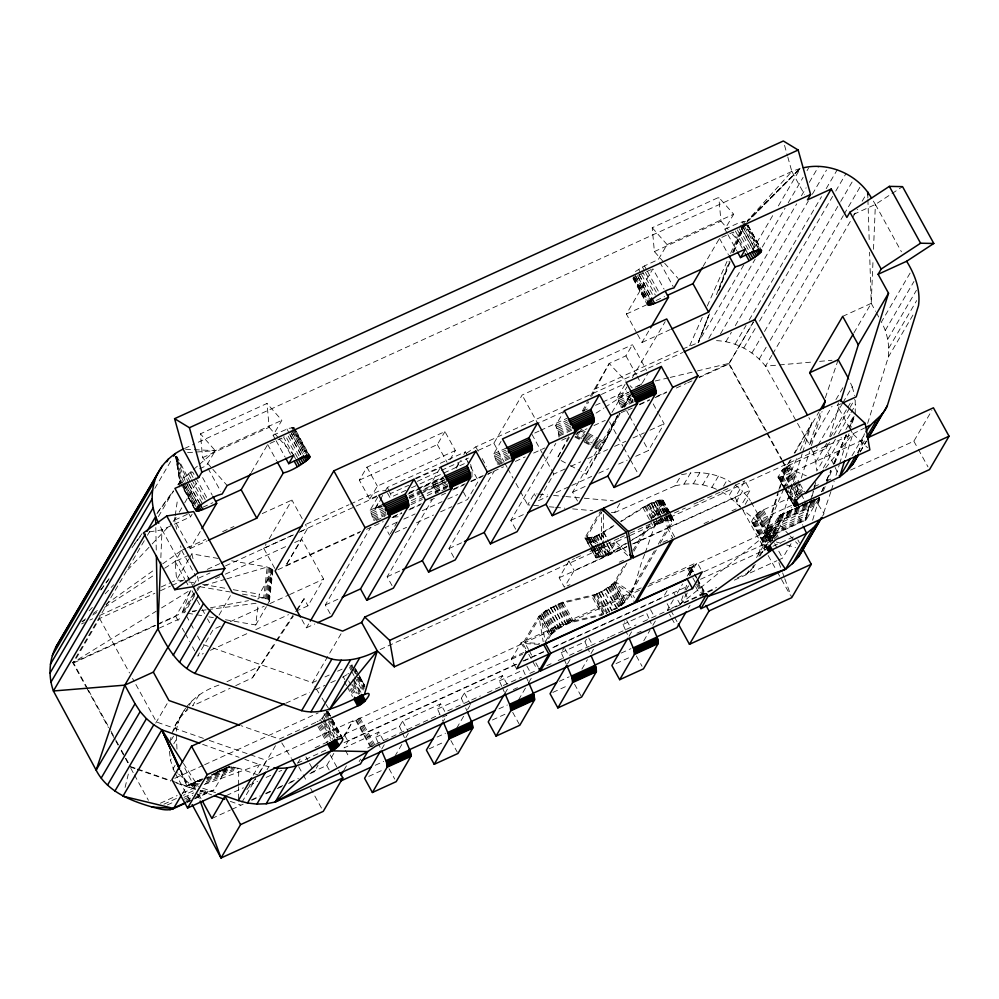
<?xml version="1.0" encoding="UTF-8"?>
<svg xmlns="http://www.w3.org/2000/svg" width="999" height="999" viewBox="0 0 999 999"><rect width="100%" height="100%" fill="white"/><g stroke="black" fill="none" stroke-linecap="round" stroke-linejoin="round"><path stroke-width="0.75" stroke-dasharray="5 3.75" d="M439.922 468.381L431.955 481.98L434.59 488.249L435.402 493.543L448.064 487.774M559.053 437.15L558.241 431.843L555.594 425.574L564.298 410.739M601.336 540.109L601.585 512.15M603.458 514.385L603.184 545.454L597.327 555.694L597.827 556.655C608.803 556.431 617.732 547.477 626.96 542.782M238.386 799.025L238.524 786.725M238.549 785.177L238.749 768.256L228.659 766.907L214.298 773.351M160.851 557.654L162.025 529.845L159.453 524.562M853.908 332.879L871.215 303.359L873.039 260.077M873.501 249.25L875.399 204.433L872.302 199.4M176.973 749.088L176.274 734.153M855.206 400.099L855.256 413.524L849.162 427.734L854.033 416.371M867.631 423.426L888.298 357.142C889.772 345.03 887.187 332.692 881.443 321.965L910.114 273.052M812.624 520.242L819.492 497.29L806.056 519.93L765.246 538.661L767.307 528.933L778.171 493.843M772.339 539.323L779.083 515.684L798.588 506.805L778.995 515.746L765.359 538.686L765.259 537.275L805.619 518.868L810.164 501.748M810.626 502.147L805.606 520.254L805.619 518.868M225.487 619.742L255.732 624.974L258.054 604.994M258.766 598.838L259.303 594.23L272.952 570.754L272.627 569.73L267.22 567.032L231.044 560.714M267.108 605.406L269.33 600.986L264.91 598.114L268.481 567.37M266.059 598.513L269.618 567.769M267.07 598.963L270.629 568.219M267.919 599.437L271.491 568.693M268.594 599.949L272.153 569.205M269.068 600.474L272.627 569.73M272.902 570.242L269.38 601.498L266.296 601.91M175.012 517.132L174.575 520.142L176.686 529.208M175.225 515.634L177.585 499.075M179.308 487.025L179.945 482.505L175.737 456.518L180.307 480.706L181.793 483.404M471.965 476.835L471.978 470.242M177.897 484.59L182.13 478.783L192.645 472.003L206.781 497.714M806.056 519.93L808.528 507.567L804.832 500.899M169.905 742.307L171.503 735.089M176.423 731.181C179.058 707.317 199.538 690.784 221.391 684.303M125.087 787.424L128.983 771.328M658.478 514.822L663.024 500.237C655.844 499.15 649.038 504.383 642.819 507.43L620.479 521.378M660.177 543.331L673.488 520.604L671.216 515.122M812.15 496.216L814.06 488.811M814.435 487.325L815.958 481.393M810.576 500.299L813.049 491.558M813.461 490.109L815.109 484.278M845.554 457.642L852.846 433.916L850.611 429.857M778.471 490.996L757.629 557.005M778.933 489.535L785.776 467.582L790.371 459.727M779.994 488.012L786.35 467.557L791.021 459.59M793.905 501.798L799.437 484.04M801.285 478.121L809.59 451.486M811.425 445.566L822.04 411.526M827.409 443.931L826.023 448.376L834.452 466.034M829.719 436.538L839.859 403.983M830.918 491.595L822.477 516.358M831.38 490.122L834.14 481.281M835.976 475.387L839.185 465.072M839.647 463.611L849.287 432.667M849.737 431.193L854.332 416.471M858.453 452.884L864.422 433.741M791.508 487.587L781.343 519.842L762.162 552.572M793.368 481.718L802.147 453.858M802.609 452.397L811.85 423.077L808.865 417.619M716.533 340.634C735.589 341.521 753.833 351.099 765.496 366.171L809.49 444.73L820.379 412.487M825.324 397.839L838.173 359.727M683.041 595.704L680.094 604.295L672.115 589.785M685.002 589.984L686.962 584.253M689.909 575.661L693.343 565.646L773.413 528.758L779.232 523.239L781.343 519.842L766.62 529.045L742.319 509.303M644.717 554.32C636.226 572.789 635.676 600.174 614.522 609.64L603.758 590.359L613.998 582.817L625.037 563.985M645.229 552.847L655.931 522.127M682.629 349.001L698.201 342.694L708.741 315.072M716.495 294.705L729.245 261.263M732.579 252.547L742.007 227.822M743.78 264.922L698.201 342.694L708.915 315.147M718.506 290.509L729.22 262.962M733.166 252.809L743.88 225.262M698.201 342.694L709.602 313.811M718.731 290.697L730.132 261.813M734.115 251.698L744.942 224.251L757.592 247.252M171.816 733.653L175.137 725.499L181.656 714.372M789.21 534.927L777.584 522.465L817.931 504.058L820.891 496.878M823.263 491.121L825.636 485.377M826.223 483.941L832.155 469.567M834.515 463.823L846.365 435.077M849.325 427.897L854.07 416.396M783.74 488.948L766.62 529.045L770.891 540.721M784.34 487.512L797.19 457.442M800.236 450.274L811.85 423.077L794.205 453.184M821.79 491.658L823.613 487.4M826.648 480.294L830.918 470.342M833.953 463.249L846.128 434.827M821.69 491.783L823.526 487.512M826.573 480.394L830.843 470.442M833.89 463.324L846.103 434.865M689.672 345.791L702.26 317.357M707.292 305.981L728.071 259.066M730.594 253.384L742.557 226.361M586.276 474.2L618.056 414.972L604.72 442.207L586.276 474.2L580.968 471.328M618.056 414.972L600.074 450.649L594.767 447.777M568.681 436.75L557.117 458.391L570.142 436.138M582.405 411.076L587.462 401.61M590.359 396.203L609.19 363.474L625.936 355.831L632.454 344.705L646.59 370.417M583.591 411.351L588.711 401.773M591.633 396.303L609.19 363.474L625.936 381.243M620.092 413.561L604.72 442.207L599.412 439.335M630.344 394.468L623.751 406.743L630.531 395.104M658.279 544.205L671.715 521.041L669.43 516.396M255.732 624.974L266.346 606.718M601.61 509.04L584.964 537.724L589.497 546.515M601.248 512.075L586.913 536.738L592.919 548.164M330.194 613.798L325.337 604.957L370.329 527.971M392.02 585.601L387.162 576.76L432.155 499.775M453.846 557.392L448.988 548.551L493.981 471.565M515.671 529.195L510.814 520.354L555.806 443.369M577.497 500.998L572.639 492.157L617.632 415.159M154.82 488.374L172.115 458.878M144.281 540.709L72.765 662.737L86.164 687.087M147.427 535.339L149.788 531.318M158.429 516.57L173.364 491.083M87.737 688.873L73.501 662.986L99.588 618.481L154.857 593.269M176.136 517.482L172.44 522.415M179.258 512.162L183.941 504.17M184.715 502.847L197.977 480.219M174.251 524.263L190.559 516.82L192.095 514.21M164.623 568.294L175.087 561.488L181.606 550.362L185.851 548.426M187.325 514.335L174.575 520.142L190.197 548.563L201.124 529.932M188.799 559.04L176.623 579.82L172.427 581.768M189.56 557.742L191.833 553.846L220.479 558.866M251.298 472.477L267.682 444.518L281.568 438.149L290.497 454.383M275.349 439.31L273.114 435.252L281.868 420.317L267.008 403.459L200.424 433.828L202.585 457.667L211.838 468.169M193.606 584.964L197.228 578.783L209.965 572.976M157.293 624.775L175.749 616.346L191.408 589.647L196.503 598.925M193.469 593.518L182.055 612.999L72.765 662.737L156.256 611.188M161.551 607.916L190.709 589.909L182.055 612.999L183.329 612.737L196.266 590.671M197.028 589.373L198.551 586.775M194.53 595.804L184.64 612.674L183.329 612.737M197.577 590.609L199.862 586.713L225.312 579.283M155.732 723.114L167.407 703.196M219.043 615.084L231.443 593.93M274.725 568.331L263.686 548.251L266.034 544.243M269.181 538.873L291.945 500.037L302.36 518.981M175.137 725.499L185.589 708.141M173.264 731.181L178.334 722.527M179.795 718.031L185.652 711.438L188.549 706.493M189.273 705.257L192.183 700.311M171.353 739.834L173.526 736.126M199.113 694.767L192.595 705.893L230.182 688.236M173.789 743.805L175.974 740.097M174.388 771.777L170.454 760.214L171.903 757.741M295.604 611.438L307.954 605.806L323.614 579.095L301.735 539.31L285.826 565.546L307.567 528.459L305.332 524.4M175.087 765.334L172.914 769.043L177.51 773.101M376.848 495.879L369.755 499.113L359.34 480.157L366.945 467.182L444.942 431.605L455.357 450.549L447.752 463.536M235.752 685.626L252.46 677.784L275.162 642.257M297.527 609.827L304.058 598.701L307.954 605.806M369.755 499.113L377.36 486.126L455.357 450.549M386.251 514.86L373.576 520.641L370.13 510.177L378.821 495.342M382.317 505.819L374.962 508.578L379.608 500.649M380.382 499.325L382.704 495.367M385.801 490.084L387.35 487.437L465.347 451.86L466.92 454.92M375.224 509.053L381.431 498.451M301.91 619.705L306.381 627.822L309.503 622.489M359.34 480.157L437.337 444.58L444.942 431.605M390.322 533.778L397.302 521.853M253.197 775.249L259.453 764.585L272.615 767.507M241.92 802.259L255.732 778.696M258.791 773.463L266.471 760.364L352.822 720.978L344.83 735.539L341.995 736.837M259.84 772.364L275.449 745.704M341.071 633.753L312.4 682.667L315.622 687.811M267.045 769.717L268.606 767.045M456.056 467.719L459.927 461.113M463.798 454.508L465.347 451.86M456.318 468.181L460.976 460.227M321.428 718.968L326.573 711.862M297.952 762.761L300.125 759.053M478.334 450.337L493.868 443.256L522.127 395.042L632.454 344.705M509.902 458.466L497.227 464.235L493.781 453.771L501.023 441.408M457.617 504.058L467.544 499.525L478.409 480.981L469.655 465.059M309.902 773.763L314.161 771.815L317.994 765.271M311.076 772.627L326.748 765.484L334.415 752.397M343.619 736.688L352.822 720.978M516.795 664.21L347.952 741.221L344.043 747.901L378.758 732.067L383.616 740.908M344.106 769.817L346.428 765.858M378.184 742.844L375.711 737.262L378.758 732.067M636.8 333.004L626.385 314.061L652.896 268.806L664.06 289.098M663.636 262.075L654.382 251.586L652.222 227.735L718.805 197.365L733.666 214.223L667.082 244.593L658.341 259.528L644.455 265.909L635.264 271.591M384.253 744.705L381.268 749.824L378.796 744.243M538.561 505.806L527.709 504.832L534.24 493.706L537.187 493.968M375.711 737.262L399.488 726.41L402.535 721.216L440.584 703.858L444.742 711.438M565.109 468.943L553.796 474.1L538.136 500.811L547.752 496.428M394.867 756.33L401.91 744.317M405.794 737.699L408.791 732.592M637.537 334.353L642.007 342.47L650.586 327.834M633.553 402.06L620.879 407.829L617.419 397.365L626.123 382.53M440.01 714.635L437.537 709.053L440.584 703.858M611.95 412.462L626.823 387.088M632.292 377.734L665.159 321.653M703.096 266.383L719.48 238.436L733.366 232.055L742.294 248.289M727.147 233.217L724.912 229.158L733.666 214.223M622.614 407.192L630.219 394.205M622.702 407.567L630.307 394.58M642.282 383.017L648.076 373.127M631.293 402.684L632.866 400.012M437.537 709.053L461.313 698.214L464.36 693.019L502.41 675.661L507.267 684.502M456.693 728.121L463.736 716.108M467.619 709.49L469.867 705.656M515.809 667.494L511.338 659.365L521.116 642.682L629.557 593.219L654.395 550.824M627.709 555.581L614.098 542.819L606.493 555.794L574.15 570.554L564.373 587.237L559.165 577.772L568.943 561.076L574.575 558.516M501.835 686.438L499.363 680.856L502.41 675.661M752.434 250.162L773.651 213.961M778.371 205.919L800.374 168.369L791.832 171.453L195.866 443.319M708.803 338.286L755.169 259.166M762.249 247.09L785.039 208.204M788.186 202.847L803.109 177.36M807.042 170.654L808.616 167.969M504.92 693.418L507.904 688.311M635.701 456.306L648.476 450.474L664.123 423.776L659.028 414.485M611.351 512.387L614.447 512.662L620.966 501.535M720.466 333.928L796.702 203.846M801.41 195.804L806.131 187.762M809.277 182.392L818.705 166.309M725.886 341.708L731.393 332.33M735.314 325.624L808.403 200.911M812.337 194.206L826.485 170.067M518.518 699.924L526.348 686.575M528.696 682.567L531.693 677.459M618.781 538.349L603.184 545.454L608.391 554.932L616.008 541.945L628.771 536.126M735.052 344.168L746.053 325.399M749.188 320.042L821.503 196.666M826.21 188.624L837.212 169.842M753.433 321.79L729.07 363.361L699.288 376.973M699.025 377.659L728.858 364.048L753.408 322.153M563.661 658.241L561.188 652.647L564.235 647.464M743.793 347.964L756.368 326.498M759.515 321.141L832.604 196.428M835.751 191.059L845.966 173.626M632.916 550.524L647.115 526.311M651.048 519.58L661.301 502.097L660.801 501.123L655.656 501.798L647.077 505.544L621.003 521.628M567.494 663.935L570.479 658.828M626.823 563.324L615.796 582.08L606.618 589.21L591.795 596.253L559.827 603.771L550.973 607.979L543.156 613.224L540.746 615.521L524.737 642.607L528.446 649.375M633.915 551.248L649.675 524.438M653.621 517.744L663.074 501.648L673.488 520.604M751.922 352.972L761.35 336.875M764.497 331.518L839.934 202.785M840.721 201.436L854.083 178.646M614.447 512.662L675.024 485.826L680.819 475.936M561.188 652.647L584.964 641.808L586.488 639.21M675.024 485.826L684.053 484.09L690.584 472.964C704.432 471.678 718.805 474.65 730.619 482.117M759.215 359.091L767.07 345.679M770.217 340.322L843.306 215.609M844.093 214.261L860.589 186.101M581.918 669.055L587.387 659.702M593.518 649.263L590.521 654.37L588.049 648.788M684.053 484.09L693.356 483.766L699.887 472.639M656.306 549.962L631.455 592.345L634.427 597.764M771.79 355.444L765.496 366.171L777.871 365.072M772.577 354.096L851.947 218.656M852.734 217.32L857.454 209.266M862.162 201.224L865.309 195.866M693.356 483.766L702.709 484.84L709.228 473.713M625.486 630.032L623.014 624.45L624.537 621.853M702.709 484.84L711.875 487.312L718.393 476.173M631.555 631.905L628.571 637.012L626.098 631.43M723.513 486.151L727.135 479.97M667.045 590.771L663.423 596.952L551.298 648.101M643.743 640.846L649.999 630.169M655.344 621.053L652.347 626.161L649.874 620.579M740.521 507.28L728.746 496.103L734.54 486.213M673.401 599.687L667.257 610.152L678.821 604.882M677.235 593.131L682.604 583.978M687.2 576.123L693.343 565.646L688.348 575.087M689.56 575.249L697.09 562.412L701.548 570.529M674.7 536.913L669.492 527.435L735.127 497.502L744.904 480.806L750.112 490.284L741.083 505.694M736.038 502.222L742.557 491.096L735.264 484.977M686.126 589.909L688.473 585.901L550.849 648.676M680.356 604.77L687.262 592.994M745.217 504.358L748.838 498.176L742.557 491.096M688.486 607.904L690.034 605.257M791.583 505.394L756.618 521.316C744.592 526.748 758.778 510.139 763.323 509.89L804.12 491.271M783.266 486.65L778.059 477.172L782.392 469.78L789.622 465.01L826.023 448.376L829.894 441.758M794.917 452.959L819.043 411.788M809.49 444.73L832.067 406.231M835.951 399.588L842.956 387.637M849.862 428.496L837.224 405.494L838.785 402.822M835.476 439.123L816.795 470.991L815.783 462L813.336 453.184L817.219 446.541M818.006 445.217L842.132 404.046M842.906 402.722L852.247 386.788L848.401 378.346M885.289 330.407L913.948 281.493M737.524 577.797L747.327 573.264L750.399 568.031M756.53 557.554L773.413 528.758L680.094 604.295L716.508 587.487M747.327 573.264L750.474 570.741L753.546 565.509M758.915 556.343L776.56 526.236M750.474 570.741L755.444 563.823M760.052 555.968L779.232 523.239M815.783 462L826.685 443.406M830.569 436.775L846.915 408.891M847.689 407.555L850.811 402.247M887.736 339.235L916.408 290.322M773.463 538.061L791.42 507.417M833.778 435.152L849.275 408.716M850.049 407.392L854.694 399.463M838.586 433.803L850.261 413.886M851.036 412.562L855.706 404.595M888.748 348.214L916.645 300.624M823.338 467.969L841.245 437.425M845.916 429.458L853.695 416.183M888.298 357.142L913.86 313.524M778.346 560.077L782.604 558.129L791.046 543.731M852.022 455.756L865.196 433.291M857.404 452.859L865.159 439.635M860.176 451.548L866.37 440.984M860.176 452.023L866.37 441.446M850.549 470.079L913.86 441.183L931.867 410.477M182.205 793.855L187.163 785.714L202.023 778.945M200.387 790.546L209.315 791.383L213.948 790.022L227.273 767.507M359.153 761.588L360.614 759.115M551.161 634.465L545.579 643.756L540.746 615.521L551.161 634.465L559.19 628.221L570.242 622.714L602.21 615.197L591.795 596.253M545.804 641.083C550.886 630.207 562.837 625.187 573.351 621.028L605.319 613.498L594.904 594.555L562.937 602.085L545.741 610.639L538.948 616.246L522.827 643.481L353.084 721.453M624.412 601.76L629.557 593.219L613.998 582.817L624.412 601.76L616.383 608.004L607.417 612.662L597.002 593.718L594.904 594.555M753.146 567.744L755.256 564.36M822.489 516.171L824.038 513.686L817.931 504.058M276.024 640.971L293.044 615.297M296.453 610.164L304.058 598.701M252.46 677.784L276.273 641.882M277.123 640.596L293.281 616.233M108.941 578.833L99.75 591.408L109.016 578.983M134.69 543.656L142.045 533.603M157.667 512.237L173.302 490.871M132.043 547.664L142.183 533.878M156.918 513.836L173.501 491.283M178.109 485.014L179.945 482.505L182.48 482.667M624.4 407.23L630.719 398.763M246.89 789.622L255.432 778.671M825.649 467.919L852.846 433.916L864.61 427.984M787.786 156.955L791.832 171.453L747.314 220.829L800.374 168.369L749.3 219.867M89.111 610.839L92.32 607.442M105.145 593.831L113.686 584.765M127.572 570.029L151.074 545.092M152.148 543.956L171.378 523.551M746.802 222.253L800.374 168.369L747.252 221.503M190.484 482.117L186.763 475.349L192.47 470.417M193.606 469.43L198.177 465.484M199.313 464.498L215.285 450.686L281.868 420.317M185.652 711.438L187.962 709.59M347.727 674.075L348.589 673.401M367.719 748.001L439.323 714.697M618.893 414.061L619.88 413.274M81.93 621.54L85.714 618.831M93.282 613.423L98.327 609.827M105.894 604.42L155.107 569.28M162.675 563.873L181.606 550.362L180.557 545.829M466.421 453.321L475.774 446.878L682.667 352.51M487.762 474.537L490.097 472.939M346.74 674.787L342.07 677.534L343.556 680.244M319.355 720.391L320.442 719.667L330.856 738.611M853.658 214.348L875.399 204.433L902.547 186.638M82.243 621.89L84.865 620.192M92.707 615.084L96.628 612.537M104.47 607.429L155.469 574.25M596.066 413.099L603.771 408.116M605.044 407.292L628.134 392.332M586.975 537.337L587.412 537.712C597.34 537.624 605.619 529.895 613.91 525.474M632.217 539.497C645.516 533.728 657.929 519.08 673.438 519.18M585.027 538.399L585.526 538.836C596.303 538.798 605.406 530.619 614.385 525.749M590.234 547.864L595.941 557.779C607.779 557.617 617.532 548.214 627.447 543.056M628.771 542.232L657.492 524.5L667.807 520.254L671.653 520.454M316.983 721.778L318.194 721.091M597.002 593.718L603.758 590.359M409.003 497.165L421.491 491.221M422.877 490.559L445.079 479.982M637.687 386.089L641.558 384.253L637.1 376.136M226.96 681.693L258.991 666.658M180.707 770.129L187.849 785.414L202.01 779.307M211.825 774.737L228.659 766.907M81.481 623.95L84.278 622.652M89.885 620.054L92.682 618.756M99.675 615.509L154.233 590.197M161.226 586.95L171.029 582.417M196.528 786.151L189.385 785.189L201.736 779.482M216.82 772.527L226.423 768.094M199.588 468.806L206.531 465.621L215.285 450.686L200.424 433.828M184.515 448.489L194.443 443.956M202.585 457.667L269.168 427.297L267.008 403.459M654.382 251.586L720.966 221.204L718.805 197.365M202.909 507.217L212.824 502.697M626.385 314.061L646.216 305.007M656.131 300.487L664.635 296.603M149.213 531.93L162.025 529.845L172.889 524.875M187.263 547.789L205.657 539.398M222.627 531.655L233.941 526.485M262.238 513.586L291.945 500.037M190.197 548.563L207.205 540.809M642.007 342.47L670.341 329.545M182.742 580.881L176.623 579.82L175.087 561.488L189.048 555.119M593.968 389.435L681.218 349.638M160.527 590.684L170.442 586.163M171.865 585.514L188.861 577.759M207.293 569.355L220.042 563.536M306.481 524.1L349.001 504.707M350.412 504.07L378.758 491.133L386.089 490.509M415.134 478.409L439.985 467.207M263.686 548.251L293.344 534.727M300.399 531.505L376.66 496.728M416.196 478.683L440.197 467.732M225.524 565.884L293.419 534.902M299.076 532.33L307.567 528.459M563.211 411.838L537.749 423.451L522.127 395.042M601.398 394.418L624.038 384.091M405.794 490.384L391.608 496.853L390.359 493.656L408.791 485.252M417.307 481.368L439.997 471.016M441.408 470.367L468.356 458.079M411.463 487.787L418.556 484.552M419.967 483.916L468.181 461.913M215.447 578.671L219.693 576.735M225.349 574.163L287.587 545.766M294.668 542.544L301.735 539.31M534.752 433.029L538.998 431.093M540.409 430.444L567.282 418.181M582.842 411.089L589.922 407.854M595.579 405.282L601.236 402.697M602.647 402.048L626.698 391.084M635.177 387.212L642.257 383.991M370.13 510.177L382.792 504.395M409.665 492.232L416.758 488.998M418.169 488.349L443.693 476.71M493.781 453.771L506.443 447.989M555.594 425.574L566.858 420.429M617.419 397.365L628.683 392.232M374.962 508.578L382.055 505.344M409.003 493.056L443.032 477.534M407.842 494.18L443.294 478.009M370.916 511.7L382.167 506.568M432.742 483.504L443.993 478.371M494.567 455.307L505.819 450.162M556.393 427.097L567.644 421.965M618.219 398.901L629.47 393.756M409.041 495.891L444.493 479.72M371.628 513.286L382.892 508.154M433.454 485.089L444.717 479.945M495.279 456.88L506.543 451.748M557.105 428.683L568.369 423.539M618.93 400.474L630.194 395.342M372.252 514.885L383.516 509.74M434.078 486.675L445.342 481.543M495.904 458.479L507.167 453.346M557.729 430.282L568.993 425.137M619.555 402.073L630.819 396.94M409.59 498.713L419.518 494.18M420.929 493.531L446.453 481.893M372.764 516.458L384.028 511.313M434.59 488.249L445.854 483.116M496.416 460.052L507.679 454.907M558.241 431.843L570.916 426.073M620.067 403.646L631.331 398.514M373.164 517.957L385.839 512.187M411.276 500.611L447.664 483.978M496.815 461.563L509.49 455.781M558.641 433.354L571.316 427.572M620.466 405.157L633.141 399.375M373.439 519.368L386.113 513.586M435.264 491.171L447.939 485.389M497.09 462.962L509.765 457.192M558.916 434.765L571.59 428.983M620.741 406.568L633.416 400.786M411.276 502.822L448.139 486.001M435.402 492.445L448.076 486.663M559.053 436.039L573.126 429.62M376.386 520.467L384.84 516.608M410.989 504.645L422.34 499.475M498.638 464.71L505.669 461.488M285.826 565.546L360.676 531.406M393.156 516.595L401.623 512.724M410.102 508.866L421.391 503.708M453.871 488.886L465.172 483.741M470.816 481.156L483.528 475.362M621.291 412.624L625.549 410.689M639.735 404.195L649.662 399.662M656.743 396.428L666.67 391.883M73.501 662.986L155.869 625.424M277.934 569.705L359.515 532.529M366.583 529.308L383.241 521.678M391.995 517.707L401.885 513.199M408.941 509.977L420.242 504.82M430.132 500.312L434.365 498.389M441.421 495.167L445.666 493.231M452.722 490.01L464.023 484.852M471.078 481.63L482.38 476.486M488.024 473.901L492.257 471.978M493.668 471.328L503.558 466.82M515.372 461.401L525.199 456.918M533.616 453.084L544.855 447.952M561.7 440.272L568.718 437.062M577.147 433.229L586.975 428.746M593.993 425.537L605.232 420.417M628.021 410.04L632.28 408.104M639.385 404.857L649.325 400.324M655.007 397.739L666.37 392.557M676.311 388.024L686.251 383.479M687.674 382.842L691.932 380.894M159.203 628.146L182.305 617.607M842.681 316.371L871.215 303.359L869.592 252.248M396.728 522.352L385.377 527.522L389.548 535.102M403.808 519.118L415.159 513.948M422.252 510.714L442.107 501.648M447.777 499.063L457.704 494.53M395.217 532.517L406.556 527.347M416.483 522.814L433.504 515.047M440.596 511.813L451.935 506.643M220.354 626.198L213.274 629.432L197.627 656.131L203.309 653.546M230.257 621.69L264.198 606.206M269.855 603.621L288.249 595.229M289.66 594.58L323.614 579.095M570.766 466.358L580.669 461.838M587.737 458.616L607.542 449.587M614.622 446.353L625.936 441.196M633.004 437.962L644.318 432.804M649.987 430.219L664.123 423.776M210.402 650.312L248.739 632.817M255.844 629.582L288.499 614.685M556.181 492.582L570.379 486.101M571.803 485.452L591.683 476.386M598.776 473.151L608.716 468.618M618.656 464.085L627.172 460.189M325.337 604.957L339.41 598.538M387.162 576.76L401.236 570.342M448.988 548.551L463.061 542.132M510.814 520.354L524.887 513.936M572.639 492.157L585.302 486.376M306.381 627.822L314.785 623.988M837.224 405.494L841.295 403.633M575.973 557.867L583.004 554.657M590.034 551.46L599.875 546.965M620.192 537.699L624.45 535.764M630.119 533.179L657.042 520.891M658.453 520.242L685.389 507.967M693.893 504.083L698.139 502.147M699.562 501.498L727.909 488.573M734.989 485.339L744.904 480.806M380.095 649.562L614.098 542.819M630.182 535.476L852.846 433.916L867.582 447.739M608.391 554.932L626.823 546.528M632.492 543.943L750.112 490.284M559.165 577.772L626.76 546.94M633.803 543.718L667.594 528.309L661.301 502.097M285.789 703.209L309.702 692.295M315.334 689.735L325.187 685.239M330.806 682.667L336.438 680.107M778.059 477.172L782.929 476.436L865.271 438.886M567.182 585.951L570.004 584.677M619.293 562.187L623.513 560.264M662.949 542.27L672.802 537.774L667.594 528.309M704.033 523.538L712.412 519.717M731.955 510.801L736.151 508.891M174.8 778.321L203.197 765.371M204.608 764.722L318.194 712.936M813.973 486.775L821.003 483.566M826.635 480.994L830.856 479.07M315.759 722.414L279.358 739.048L241.084 725.699M187.849 785.414L201.636 779.12M216.795 772.19L227.822 767.145M221.84 769.892L226.099 767.956M202.46 778.733L186.913 785.913L180.02 770.491M778.895 515.871L819.242 497.465M189.385 785.189L201.91 779.47M211.651 775.037L229.733 766.782M779.17 516.158L801.435 505.993M802.821 505.369L819.53 497.752L802.821 505.207M190.01 785.177L202.535 779.457M203.921 778.82L230.369 766.77M779.133 516.446L819.492 498.039M191.421 785.239L201.161 780.793M206.731 778.258L231.768 766.832M778.995 517.22L819.342 498.801M193.007 785.426L199.962 782.254M206.918 779.083L233.354 767.02M778.758 518.231L819.105 499.825M194.718 785.726L200.287 783.191M207.243 780.019L235.077 767.319M778.433 519.468L818.793 501.061M206.269 781.705L236.888 767.744M778.046 520.891L818.393 502.485M160.414 803.208L177.11 795.591M182.68 793.056L192.42 788.611L195.916 789.585L183.391 795.291M768.169 525.973L808.528 507.567M205.344 783.491L238.749 768.256L258.266 775.024M163.911 804.183L177.822 797.826M767.307 528.933L807.654 510.526M641.233 587.887L631.455 592.345L615.796 582.08L626.211 601.036M649.612 584.065L697.09 562.412M167.308 804.957L174.263 801.785M184.003 797.339L193.744 792.894M766.558 531.605L806.917 513.199M639.447 590.297L524.737 642.607L539.622 643.418M647.939 586.425L693.606 566.121M184.44 799.188L192.795 795.379M199.75 792.207L202.535 790.933M765.971 533.916L806.318 515.509M186.014 800.174L191.583 797.639M197.153 795.092L205.494 791.283M765.534 535.826L805.881 517.42M185.876 801.56L190.047 799.662M195.617 797.115L208.142 791.408L213.486 790.384M186.726 802.085L189.51 800.811M195.08 798.276L210.377 791.295M765.172 538.224L805.519 519.817M187.05 802.447L193.069 799.537M194.468 798.913L213.948 790.022M315.097 747.689L327.872 741.857M336.388 737.974L523.751 652.509M511.338 659.365L522.589 654.233M703.796 571.803L771.902 540.734M226.373 795.554L243.419 787.774M249.101 785.189L257.617 781.305M266.134 777.409L271.815 774.824M278.921 771.59L281.755 770.291M297.377 763.161L327.21 749.562M700.499 579.283L765.833 549.475M772.926 546.241L795.654 535.876M344.068 742.632L517.232 663.636M522.902 661.051L544.193 651.336M523.888 660.976L543.743 651.91M499.363 680.856L523.139 670.004L525.611 675.586M623.014 624.45L646.79 613.598L649.263 619.18M251.698 799.712L260.177 795.853M265.834 793.268L272.902 790.047M278.559 787.462L282.792 785.526M289.872 782.304L298.351 778.433M211.913 818.456L230.369 810.039M231.793 809.39L243.157 804.207M251.673 800.324L258.778 797.077M265.871 793.843L271.553 791.245M277.235 788.661L282.917 786.063M288.599 783.478L294.28 780.881M447.814 710.826L480.357 695.978M487.437 692.744L521.391 677.26M529.882 673.388L536.962 670.154M546.865 665.634L551.111 663.698M558.179 660.476L562.425 658.541M569.505 655.307L589.31 646.278M590.734 645.629L597.802 642.407M599.225 641.758L609.128 637.237M610.539 636.588L636.013 624.974M643.081 621.74L650.162 618.518M651.573 617.869L682.704 603.671M684.128 603.021L713.024 589.872M734.327 580.157L776.922 560.726M442.607 717.157L446.828 715.234L443.094 721.615L440.621 716.033M513.311 689.585L517.507 687.674M636.962 633.179L641.158 631.268M375.287 765.259L383.678 761.425M437.112 737.05L445.504 733.229M498.938 708.853L507.33 705.019M559.365 681.293L569.155 676.822M621.191 653.084L630.981 648.626M368.768 776.385L382.754 770.004M429.195 748.825L444.58 741.807M492.42 719.979L506.406 713.598M552.847 692.419L568.231 685.401M616.071 663.573L630.057 657.192M316.596 680.756L312.4 682.667L212.312 647.752M324.987 676.935L329.183 675.024M337.575 671.203L343.169 668.656M724.912 229.158L738.723 222.902L745.529 221.291M273.114 435.252L288.711 428.321L294.268 427.634L309.89 456.056M649.2 297.39L637.3 275.736L652.896 268.806M779.183 515.934L798.663 507.155M800.049 506.53L818.131 498.376M779.17 515.784L801.435 505.831M409.39 497.589L422.202 491.995M423.613 491.383L446.378 481.431M204.208 784.565L259.453 764.585L244.88 759.39M226.81 578.846L267.22 567.032L263.661 597.777L257.58 598.925M352.46 665.034L350.861 665.359L352.347 668.069M655.144 381.006L668.718 377.772M670.229 377.41L695.878 371.291M697.389 370.929L729.07 363.361L767.007 432.38M681.543 474.7L690.584 472.964M192.245 611.251L196.803 610.389M210.477 607.804L248.464 600.649M192.345 611.663L195.429 611.251M201.586 610.439L206.206 609.827M207.755 609.627L257.055 603.121M697.477 579.02L705.344 593.344L706.58 593.431L708.091 596.016M779.42 364.935L813.436 361.925M819.617 361.376L831.992 360.277M393.082 517.195L400.412 516.558M187.575 452.647L215.285 450.686L183.092 449.138M539.21 644.367L522.827 643.481L525.811 648.888M538.673 494.105L547.539 494.905M553.558 495.442L564.285 496.416M565.821 496.553L582.667 498.076M584.203 498.214L613.311 500.836M549.4 506.793L554.045 507.205M555.594 507.342L564.885 508.191M572.627 508.891L592.757 510.701M199.862 586.713L230.245 591.982M242.395 594.093L264.91 598.114M187.675 613.199L195.23 614.51M196.741 614.772L202.797 615.821M208.841 616.87L213.386 617.644M188.873 581.955L196.528 583.291M202.647 584.353L227.148 588.623M233.279 589.697L259.303 594.23M776.335 542.007L780.768 543.281M786.688 544.992L795.554 547.539M203.471 644.68L210.839 647.24M203.421 738.373L156.506 722.015L132.542 678.421M209.291 740.421L248.876 754.233M250.337 754.745L266.471 760.364M202.672 788.161L215.522 792.619M130.419 766.52L136.239 768.556M137.7 769.055L171.179 780.743M172.627 781.243L195.916 789.372L183.017 764.747M200.225 790.871L211.701 794.867M230.344 801.373L240.384 804.882M130.057 766.932L135.852 768.955M137.3 769.455L170.667 781.043M176.473 783.066L192.42 788.611M202.647 744.342L239.061 757.317M782.629 460.789L786.35 467.557L806.343 475.799M711.875 487.312L716.87 489.473M595.841 543.456L584.964 537.724L590.909 548.551M597.764 542.557L586.913 536.738L597.827 556.655M580.856 429.27L598.089 438.611M580.207 430.469L597.439 439.822M598.763 440.534L604.07 443.406M575.561 429.533L584.84 434.565M586.163 435.289L594.118 439.597M595.454 440.322L603.408 444.63M574.912 430.744L584.19 435.776M585.514 436.488L593.468 440.809M594.792 441.521L602.747 445.841M574.275 431.905L583.553 436.938M584.877 437.649L592.832 441.97M594.155 442.682L602.11 447.003M573.676 432.992L581.63 437.3M582.954 438.024L592.232 443.057M593.556 443.768L601.51 448.089M577.097 436.138L591.683 444.043M593.006 444.755L600.961 449.075M575.287 436.276L584.577 441.308M585.901 442.033L593.856 446.341M595.179 447.053L600.474 449.937M574.887 436.988L582.842 441.308M584.165 442.02L593.443 447.053M561.088 460.539L569.043 464.86M570.367 465.571L579.645 470.604M721.778 491.808L728.746 496.103M178.659 774.125L195.916 789.372M616.008 541.945L628.471 553.646M630.132 385.689L632.217 387.899M790.271 536.063L794.492 540.596M795.554 541.733L797.664 544.005M720.966 221.204L728.184 229.395M732.255 234.016L745.529 249.063M652.222 227.735L667.082 244.593M664.66 263.237L677.921 278.284M269.168 427.297L278.421 437.799M279.433 438.948L293.718 455.157M212.862 469.33L227.148 485.526M655.706 515.184L648.064 504.507L654.77 516.683M659.103 519.942L660.801 522.315L657.916 516.858M705.344 593.344L706.917 595.679L705.619 593.319M183.441 763.411L198.389 786.663M658.166 515.047L650.711 503.209L657.192 515.496M658.99 516.358L662.312 521.628L661.013 518.831M316.433 689.098L318.856 692.956M322.078 698.101L325.299 703.246M326.111 704.532L328.534 708.403M281.78 742.906L291.458 758.341M748.838 498.176L750.386 500.861M751.161 502.197L773.888 542.27M743.081 510.664L765.122 550.087M768.156 555.531L776.51 570.479M777.272 571.84L790.197 594.954M786.35 467.557L794.48 482.23M795.216 483.566L800.399 492.894M801.136 494.23L804.083 499.575M875.399 204.433L901.435 251.798M871.215 303.359L875.599 311.326M876.335 312.662L879.257 317.969M791.832 171.453L804.482 194.468M913.86 441.183L917.582 447.952M918.331 449.313L927.996 466.895M747.764 224.688L760.414 247.69M747.764 225.349L761.151 249.713M747.652 225.287L759.552 246.94M745.716 223.351L759.103 247.702M743.531 221.378L757.667 247.09M742.132 221.716L744.367 225.774M744.63 226.623L757.754 250.137M742.007 224.937L754.657 247.939M743.293 227.722L754.457 248.014M740.209 225.612L753.608 249.975M741.745 228.871L752.896 249.176M739.248 228.696L751.148 250.349M737.362 229.87L749.262 251.523M735.376 230.994L744.305 247.24M745.054 248.589L747.277 252.647M727.896 234.578L736.825 250.811M719.48 238.436L728.408 254.67M789.622 465.01L799.287 482.604M800.037 483.953L804.495 492.07M788.398 465.646L796.578 480.531M797.327 481.88L802.534 491.358M787.187 466.321L802.072 493.394M767.756 433.728L781.892 459.44M786.026 467.033L795.704 484.627M796.44 485.976L801.648 495.454M728.858 364.048L766.295 432.167M767.045 433.529L781.28 459.403M782.03 460.764L785.776 467.582M784.939 467.757L800.561 496.166M783.965 468.456L791.395 481.993M794.38 487.4L799.587 496.878M783.104 469.143L790.546 482.667M791.283 484.028L797.989 496.203M782.392 469.78L792.07 487.375M792.806 488.723L798.014 498.201M781.855 470.354L789.285 483.891M790.034 485.239L796.727 497.427M782.929 476.436L789.622 488.611M790.371 489.96L794.829 498.089M781.83 476.848L794.48 499.862M780.831 477.172L785.289 485.302M788.273 490.709L794.217 501.535M779.957 477.397L785.164 486.875M785.901 488.224L793.343 501.76M779.22 477.51L784.427 486.988M785.177 488.336L792.619 501.873M778.658 477.51L785.351 489.685M786.101 491.046L793.531 504.57M778.046 476.848L793.668 505.269M659.827 262.238L673.214 286.601M784.015 487.999L791.445 501.535M797.889 539.935L799.375 542.644M644.455 265.909L646.678 269.967M647.427 271.328L658.591 291.621M642.432 266.97L644.667 271.029M645.416 272.377L658.066 295.379M641.945 270.804L655.344 295.155M638.573 269.268L640.796 273.326M641.545 274.675L654.195 297.677M639.048 274.5L651.698 297.502M639.085 275.05L650.998 296.703M637.487 275.649L650.886 300.012M635.414 275.399L648.064 298.401M635.676 276.248L648.326 299.25M763.323 509.89L778.945 538.311M635.102 277.772L647.002 299.425M634.278 276.586L646.927 299.588M762.1 510.526L776.972 537.587M633.591 277.322L646.241 300.324M633.141 276.723L645.791 299.725M633.029 278.022L645.791 301.086M633.029 278.696L647.377 304.832M760.888 511.213L775.761 538.274M759.727 511.913L775.349 540.334M758.641 512.637L772.776 538.349M774.612 543.581L782.604 558.129M757.654 513.336L773.276 541.758M756.805 514.023L771.678 541.083M756.093 514.66L770.229 540.372M755.544 515.234L771.166 543.656M756.618 521.316L768.531 542.969M755.531 521.728L768.169 544.742M754.532 522.065L767.17 545.067M753.646 522.277L767.781 547.989M752.921 522.39L767.057 548.101M752.347 522.39L767.981 550.811M751.748 521.728L767.582 550.699M735.127 497.502L740.334 506.968M653.196 403.883L658.291 413.161M625.936 355.831L636.351 374.787M626.598 410.689L628.796 414.672M629.52 415.996L634.627 425.274M635.352 426.61L641.183 437.212M644.105 442.52L648.476 450.474M663.024 500.237L670.466 513.773M663.274 500.824L668.481 510.302M669.23 511.65L673.688 519.767M662.325 499.9L669.767 513.424M670.516 514.785L672.752 518.843M661.213 499.825L668.643 513.361M669.392 514.71L671.628 518.768M661.238 501.51L668.681 515.034M660.801 501.123L666.758 511.95M667.257 512.924L671.715 521.041M659.69 500.012L667.881 514.897M668.618 516.258L670.104 518.956M660.002 500.961L667.444 514.497M668.181 515.846L670.416 519.905M658.853 501.023L664.797 511.85M665.546 513.199L669.268 519.967M657.829 500.462L666.008 515.347M666.758 516.708L668.244 519.405M657.392 501.311L664.085 513.486M664.834 514.835L667.807 520.254M655.669 501.161L663.848 516.046M664.597 517.407L666.083 520.104M706.58 593.431L707.879 595.791M706.193 593.319L707.492 595.679M655.656 501.798L663.099 515.334M663.848 516.683L666.071 520.741M691.033 567.295L696.753 577.709M690.571 567.37L693.543 572.789M694.293 574.138L696.515 578.196M697.265 579.557L705.444 594.442M609.527 421.84L616.97 435.377M617.707 436.725L622.914 446.203M623.663 447.552L629.607 458.379M630.357 459.727L637.799 473.264M689.697 567.594L693.418 574.363M697.876 582.479L704.57 594.667M653.708 502.497L660.401 514.672M661.151 516.021L664.123 521.441M661.45 516.97L653.271 502.085L660.376 517.432M662.2 518.331L663.686 521.028M688.698 567.919L692.419 574.687M697.627 584.165L704.32 596.341M687.599 568.344L692.057 576.46M692.806 577.809L695.779 583.229M696.528 584.577L703.221 596.765M651.585 503.371L659.765 518.256M660.514 519.605L662 522.315M695.629 586.575L700.836 596.053M649.35 504.395L655.307 515.222M658.279 520.629L659.765 523.339M655.506 518.031L658.491 523.451M647.077 505.544L655.257 520.442M656.006 521.79L657.492 524.5M645.416 505.919L652.11 518.106M652.846 519.455L655.831 524.862M644.805 506.805L655.232 525.749M642.819 507.43L649.512 519.605M650.262 520.966L653.234 526.373M684.552 592.569L688.723 600.149M667.145 603.721L670.117 609.128M670.866 610.489L673.838 615.896M674.587 617.257L677.559 622.664M669.48 614.198L670.966 616.895M671.703 618.244L675.411 624.987M650.536 609.677L654.695 617.257M603.808 532.342L606.78 537.762M609.765 543.169L614.223 551.286M603.396 532.042L608.603 541.508M609.353 542.869L613.811 550.986M601.136 533.291L606.343 542.757M607.092 544.118L611.55 552.235M601.223 533.778L604.195 539.185M607.18 544.605L611.638 552.722M598.863 534.44L609.278 553.396M598.613 535.102L601.598 540.509M602.335 541.858L609.04 554.045M629.557 593.219L634.765 602.684M596.628 535.476L600.349 542.245M601.086 543.593L607.042 554.42M596.066 536.276L599.038 541.683M599.787 543.044L606.48 555.219M606.493 555.794L601.286 546.328L595.441 557.342M594.505 536.351L599.712 545.816M600.461 547.177L604.919 555.294M593.643 537.275L596.615 542.682M597.365 544.03L604.058 556.218M592.557 537.037L597.764 546.515M598.501 547.864L602.971 555.981M591.408 538.061L601.823 557.005M590.821 537.537L596.028 547.002M596.778 548.364L601.236 556.48M589.36 537.812L593.081 544.58M593.818 545.941L599.775 556.755M614.61 583.329L625.024 602.272M589.435 538.623L599.85 557.567M531.918 434.315L542.132 452.884M542.857 454.208L553.796 474.1M588.211 537.874L598.626 556.818M612.949 583.903L623.364 602.859M593.668 549.512L597.39 556.281M613.036 584.702L623.463 603.658M587.762 538.948L592.969 548.426M593.718 549.775L598.176 557.892M586.45 539.01L590.172 545.779M590.909 547.14L596.865 557.966M611.588 585.114L622.002 604.058M591.658 549.9L595.941 557.779M611.151 586.176L621.565 605.119M609.927 586.401L620.342 605.344M608.99 587.687L619.405 606.63M626.748 620.516L630.918 628.096M608.041 587.724L618.456 606.668M606.618 589.21L617.032 608.154M605.968 589.048L616.383 608.004M601.485 591.583L611.9 610.539M601.51 592.107L611.925 611.051M636.363 655.931L642.045 666.271M599.213 592.719L609.627 611.663M598.913 593.406L609.328 612.35M596.378 594.542L606.793 613.486L604.407 614.447L593.98 595.504M592.994 595.217L603.408 614.16M534.24 493.706L535.539 496.066M568.943 561.076L574.15 570.554M493.868 443.256L504.17 462M504.907 463.336L507.105 467.345M507.842 468.693L512.999 478.059M515.946 483.416L519.617 490.109M520.354 491.446L527.709 504.832M588.711 637.874L592.182 644.193M562.937 602.085L573.351 621.028M475.774 446.878L478.633 452.097M482.217 458.603L486.513 466.421M561.738 603.121L572.152 622.065M560.751 602.834L571.166 621.778M559.827 603.771L570.242 622.714M558.366 603.783L568.781 622.727M557.742 604.607L568.156 623.563M555.831 604.932L566.246 623.875M555.519 605.606L565.933 624.562M553.234 606.218L563.648 625.174M553.246 606.743L563.661 625.686M550.973 607.979L561.388 626.922M550.636 607.629L561.051 626.573M466.171 458.728L468.956 463.786M548.776 609.278L559.19 628.221M548.114 609.115L558.528 628.071M546.703 610.614L557.117 629.557M545.741 610.639L556.156 629.582M544.805 611.937L555.219 630.881M564.922 648.726L568.394 655.044M543.581 612.162L553.995 631.106M543.156 613.224L553.571 632.167M541.695 613.623L552.11 632.567M541.795 614.422L552.21 633.366M540.134 614.997L550.549 633.94M549.363 635.189L538.948 616.246L543.181 641.633M574.537 684.14L581.643 697.052M437.337 444.58L447.003 462.175M463.374 491.945L467.544 499.525M529.195 650.724L532.917 657.492M535.889 662.911L538.124 666.97M528.783 654.308L536.962 669.193M521.116 642.682L526.323 652.147M526.885 666.083L531.043 673.651M512.712 712.337L519.817 725.262M387.487 493.044L390.272 498.101M366.945 467.182L377.36 486.126M464.36 693.019L470.616 704.382M293.731 427.385L309.353 455.806M292.869 427.335L307.005 453.047M295.404 432.142L307.305 453.796M291.733 427.472L307.355 455.894M293.893 431.693L305.794 453.346M291.82 430.507L304.47 453.521M292.832 432.717L304.732 454.37M290.209 431.019L302.847 454.033M291.496 433.816L302.66 454.108M286.925 428.996L289.161 433.054M289.897 434.415L302.547 457.417M289.935 434.965L301.099 455.269M288.187 436.138L299.35 456.443M297.465 457.617L285.552 435.964L283.579 437.087L292.507 453.321M450.886 740.546L457.28 752.172M293.244 454.682L295.479 458.741M276.086 440.659L285.015 456.905M267.682 444.518L276.611 460.764M402.535 721.216L408.091 731.318M355.856 669.417L358.841 674.837M359.578 676.186L364.785 685.664M354.383 667.045L357.355 672.452M357.892 673.264L364.797 685.988M355.257 669.093L356.755 671.79M359.727 677.21L364.935 686.675M354.695 669.093L356.181 671.79M359.153 677.21L364.36 686.675M351.735 665.134L353.958 669.205M354.707 670.554L357.679 675.961M358.429 677.322L364.385 688.149M353.084 669.417L364.248 689.722M349.862 665.684L352.834 671.103M357.292 679.22L363.249 690.047M349.5 667.457L350.999 670.167M351.735 671.515L353.971 675.586M354.707 676.935L362.899 691.82M354.295 680.307L361.001 692.482M353.009 679.532L360.452 693.056M353.796 682.866L359.74 693.693M353.683 684.902L358.891 694.38M351.948 684.265L357.155 693.731M348.639 680.918L356.818 695.804M351.198 688.398L354.907 695.154M343.294 676.897L344.78 679.595M349.987 689.073L353.708 695.841M344.293 681.593L346.528 685.651M347.277 687L352.485 696.478M389.061 768.743L394.742 779.083M359.915 717.819L375.549 746.228M358.691 718.456L374.313 746.865M357.492 719.13L373.114 747.552M356.331 719.842L371.203 746.902M355.669 720.267L369.98 746.328M208.017 468.331L220.667 491.333M344.83 735.539L347.952 741.221M202.585 477.597L212.263 495.192M327.859 711.375L331.793 718.368M332.33 719.492L342.207 737.312M328.084 711.925L342.957 738.985M327.472 711.263L331.193 718.031M331.93 719.38L342.357 738.323M326.91 711.263L331.368 719.38M332.118 720.741L341.034 736.975M326.173 711.375L330.632 719.492M331.381 720.841L340.309 737.087M326.036 712.949L329.757 719.717M330.507 721.066L339.435 737.312M325.037 713.274L327.272 717.332M328.022 718.681L337.687 736.275M345.429 750.424L349.6 758.004M323.951 713.698L327.672 720.466M328.409 721.815L338.087 739.41M190.634 473.051L193.606 478.471M194.355 479.82L205.519 500.124M323.539 717.057L334.69 737.362M324.475 720.354L334.153 737.936M188.661 474.188L190.884 478.246M191.633 479.595L203.534 501.248M322.277 718.281L324.513 722.339M325.262 723.688L333.441 738.573M323.651 723.026L332.58 739.26M191.234 483.479L202.385 503.771M321.591 724.45L330.519 740.684M188.736 483.291L176.411 456.218M189.485 484.652L200.637 504.945M188.774 483.853L199.188 502.797M320.429 725.149L328.609 740.034M184.952 480.394L176.224 456.356M185.689 481.743L197.59 503.396M186.988 484.54L197.402 503.484M319.218 725.836L328.147 742.07M183.616 481.493L182.13 478.783L176.074 456.481M184.365 482.842L196.266 504.495M186.114 486.401L195.779 503.996M317.994 726.473L326.923 742.707M184.041 485.214L181.069 479.795L175.899 456.431M184.79 486.563L196.691 508.216M183.229 484.028L195.13 505.681M182.53 484.765L194.73 507.167M182.08 485.526L179.857 481.468L175.749 456.456M195.479 509.89L182.829 486.888L193.881 507.117M330.182 754.969L339.111 771.216M179.733 482.08L195.354 510.489M189.073 514.11L190.559 516.82M326.748 765.484L329.707 770.878M305.919 756.83L308.828 762.1M309.553 763.423L314.161 771.815M181.606 550.362L195.742 576.073M298.713 766.708L302.435 773.463M303.172 774.824L306.893 781.593M310.614 788.361L321.778 808.653M162.025 529.845L193.269 586.675M197.24 600.249L201.611 608.216M202.335 609.54L204.533 613.511M207.442 618.818L209.628 622.802M175.087 561.488L184.753 579.083M185.502 580.444L188.474 585.851M186.376 615.746L190.097 622.514M190.846 623.863L194.568 630.631M197.54 636.038L199.775 640.097M175.749 616.346L179.395 622.976M182.317 628.284L184.503 632.267M185.227 633.591L189.61 641.545M192.52 646.852L194.705 650.836M198.826 794.655L201.011 798.626M99.588 618.481L129.545 672.976M88.486 690.234L110.202 729.745M110.951 731.106L115.447 739.272M116.196 740.634L118.431 744.73M121.428 750.174L125.175 756.992M125.924 758.353L128.921 763.798M86.901 688.448L108.479 727.697M111.451 733.104L118.144 745.279M121.129 750.699L128.559 764.223M130.782 768.268L133.716 773.613M134.453 774.949L148.401 800.336M175.137 773.151L189.935 800.524M176.698 456.243L186.763 475.349M387.35 487.437L388.923 490.497M835.102 467.395L838.985 475.549M794.929 508.828L802.697 525.137M810.776 447.552L813.336 453.184M389.41 491.545L390.359 493.656M180.195 770.341L187.163 785.714M584.964 641.808L587.437 647.389M564.273 659.627L566.121 663.823M526.223 676.985L528.071 681.168M502.447 687.836L504.295 692.02M461.313 698.214L463.174 702.397M465.634 707.979L466.87 710.776M399.488 726.41L401.96 731.992M402.572 733.391L404.42 737.574M778.895 562.624L782.105 571.391M782.629 572.852L784.24 577.235M784.764 578.696L791.707 597.677M197.527 793.743L200.187 801.048M784.54 145.355L787.374 155.507M852.247 386.788L854.694 395.604M470.641 464.41L471.74 468.856M663.074 501.648L665.571 511.675M666.995 517.407L669.492 527.435M191.833 553.846L193.294 559.827M197.303 576.261L198.764 582.23M169.443 751.236L170.454 760.214M867.769 194.942L867.869 198.039M867.906 199.588L869.292 242.944M155.807 527.559L156.306 552.472M815.309 499.2L799.987 506.168L815.296 499.2"/><path stroke-width="1.5" d="M408.766 505.694L407.967 500.399L405.319 494.13L414.011 479.283L425.474 500.124L366.77 600.274L360.527 588.911L408.766 505.694L389.061 514.685M470.591 477.497L469.792 472.202L467.145 465.921L475.836 451.086L487.3 471.928L428.596 572.077L422.352 560.701L470.591 477.497L449.475 487.125M532.417 449.288L531.618 443.993L528.971 437.724L537.662 422.889L549.125 443.718L490.422 543.868L484.178 532.504L532.417 449.288L511.301 458.928M594.243 421.091L593.443 415.796L590.796 409.515L599.487 394.68L610.951 415.522L552.247 515.671L546.003 504.308L594.243 421.091L574.537 430.082M656.068 392.894L655.269 387.587L652.622 381.318L661.313 366.483L672.777 387.325L614.073 487.462L607.829 476.098L656.068 392.894L636.363 401.873M603.496 511.276L603.521 508.179L840.359 400.137L865.209 423.451L869.854 449.875L633.016 557.904L629.607 554.707M160.652 562.3L157.842 628.758L124.8 685.139L96.129 770.142C107.068 791.47 130.382 800.674 152.073 807.017C158.903 808.528 166.883 811.712 173.589 808.428L181.431 795.179M145.367 534.09L53.409 690.983L124.8 685.139L135.04 703.746L96.129 770.142L53.409 690.983C48.364 676.897 48.901 660.888 55.644 647.452L157.817 473.114C163.337 462.599 172.352 454.183 183.092 449.138L174.588 418.681L783.328 140.996L798.164 150.025L810.601 194.518L807.454 199.875L831.23 189.023L846.865 217.445L849.924 212.225L889.347 186.376L902.547 186.638L933.803 243.469L906.642 261.263L878.109 274.288L888.523 293.231L856.243 396.815L842.656 403.009M158.804 523.251C150.275 508.029 150.062 488.698 157.817 473.114M380.482 751.148L364.573 778.296L372.39 792.507L387.1 767.207L386.463 761.962L381.855 751.173M372.39 792.507L396.166 781.668L410.876 756.368L410.239 751.111L405.631 740.321M442.307 722.951L426.398 750.099L434.215 764.31L448.926 739.01L448.289 733.753L443.681 722.964M434.215 764.31L457.992 753.458L472.702 728.159L472.065 722.914L467.457 712.125M504.133 694.755L488.224 721.89L496.041 736.101L510.751 710.801L510.114 705.556L504.92 693.418M496.041 736.101L519.817 725.262L534.527 699.962L533.891 694.705L528.696 682.567M557.867 707.904L572.577 682.604L571.94 677.359L566.745 665.209L550.049 693.693L557.867 707.904L581.643 697.052L596.353 671.753L595.716 666.508L591.108 655.719M627.784 638.349L611.875 665.496L619.692 679.695L634.402 654.407L633.766 649.15L629.158 638.361M619.692 679.695L643.468 668.855L658.179 643.556L657.542 638.311L652.934 627.522M208.616 540.159L256.78 518.194L283.304 472.939C299.3 469.63 330.869 443.019 288.736 463.673L285.764 458.254M156.368 555.581L157.842 628.758C166.533 646.153 176.673 664.51 194.905 673.438L301.648 710.664C324.163 716.058 344.518 702.821 364.385 694.53L377.26 650.849L361.638 622.427L364.772 617.07L601.61 509.04L626.46 532.355L631.106 558.778L394.268 666.808L377.26 650.849C363.299 657.991 347.552 662.437 331.868 659.115L225.125 621.878C210.552 614.46 200.212 601.186 193.269 586.675L174.775 589.697L143.519 532.867L166.758 515.996L193.619 511.6L224.862 568.431L221.803 573.663L193.269 586.675M844.642 460.601L839.635 476.91L805.244 493.431C800.699 493.681 786.513 510.289 798.551 504.845L949.05 436.226L933.428 407.804L868.119 437.587M822.964 408.566L825.261 401.161L809.64 372.752L842.681 316.371L858.303 344.792L840.783 401.024M850.474 458.404L839.635 476.91C847.427 471.141 854.907 463.761 857.991 454.358M867.931 438.798L887.299 405.756L918.506 305.582C920.753 289.822 914.834 274.463 906.642 261.263M706.081 595.204L699.662 606.268L700.961 608.628L785.501 569.268C793.743 563.211 801.485 555.294 804.407 545.254M700.961 608.628L708.104 596.341L772.252 549.737L806.593 533.291L813.523 527.734L821.715 517.42M602.01 510.776L603.521 508.179L628.359 531.48L633.016 557.904M162.462 465.646L55.644 647.452M52.323 655.606L154.483 481.268M166.758 461.75L168.332 459.065M50.412 664.248L152.572 489.922M173.689 456.193L175.262 453.509M49.95 673.176L152.123 498.851M50.961 682.167L153.134 507.829M146.94 531.406L155.582 516.658L155.744 524.438M188.324 512.762L174.937 488.399L198.714 477.559L201.848 472.202L810.601 194.518M201.898 528.596L216.721 503.309L212.999 496.54M215.659 501.411L241.159 489.772L250.524 473.801M124.8 685.139L153.334 672.127L168.282 646.615M168.082 647.364L198.289 595.816M101.249 777.996L140.16 711.6L135.04 703.746M173.202 655.232L203.421 603.671M288.736 463.673L293.718 455.157L227.148 485.526L222.153 494.043C206.156 497.352 174.588 523.963 216.721 503.309M107.53 785.077L146.441 718.681L140.16 711.6M179.483 662.3L209.703 610.739M114.835 791.196L153.746 724.799L146.441 718.681M186.776 668.418L216.995 616.87M199.738 743.306L161.863 729.819L122.952 796.203L173.589 808.428L152.073 807.017M194.905 673.438L225.125 621.878M614.073 487.462L639.285 475.974L697.976 375.824L666.733 318.981L333.828 470.841L275.137 570.991L300.424 616.995M284.378 703.858L191.521 746.228L171.953 779.607L187.575 808.029L338.087 739.41C350.112 733.965 335.926 750.574 331.381 750.836C312.849 757.754 294.755 771.191 273.951 767.669M187.575 808.029L207.143 774.65L357.692 705.956C362.237 705.694 376.423 689.085 364.385 694.53M310.289 621.153L365.072 527.684L390.272 516.183L378.821 495.342L414.011 479.283M390.272 516.183L331.581 616.333L317.582 622.714M218.381 793.618L238.361 800.561L251.636 777.909M238.361 800.561L247.527 803.021L265.484 772.377M301.648 710.664L331.868 659.115M339.847 772.564L342.832 777.984L240.572 824.625L221.016 858.004L192.158 804.62M247.527 803.021L256.868 804.108L277.959 768.131M311.001 711.75L341.221 660.189M256.868 804.108L266.171 803.77L287.262 767.794M320.304 711.413L350.524 659.864M475.836 451.086L440.646 467.145L452.097 487.974L393.406 588.124L366.77 600.274M266.171 803.77L275.212 802.047L296.291 766.058L292.257 759.627M359.553 658.129L329.333 709.69L377.26 650.849M537.662 422.889L502.472 438.936L513.923 459.777L455.232 559.927L428.596 572.077M341.009 775.099L343.331 771.141M342.832 777.984L323.264 811.363L221.016 858.004L200.187 801.048M599.487 394.68L564.298 410.739L575.749 431.58L517.057 531.718L490.422 543.868M650.586 327.834L668.518 297.215L665.546 291.808M667.457 295.317L692.956 283.679L702.322 267.707M661.313 366.483L626.123 382.53L637.574 403.371L578.883 503.521L552.247 515.671M671.753 328.908L708.591 312.1L735.102 266.845C751.111 263.536 782.667 236.925 740.534 257.58L737.562 252.16M740.534 257.58L745.529 249.063L678.945 279.445L673.963 287.949C657.954 291.258 626.385 317.869 668.518 297.215M525.399 652.959L543.681 644.617L548.888 654.095L538.449 671.89L375.549 746.228L367.769 751.585L360.452 763.96L275.212 802.047L331.381 750.836L367.769 751.585L275.212 802.047M538.873 668.319L540.359 671.028L550.786 653.221L692.507 588.573L702.297 571.878L636.663 601.823L673.151 539.56M754.22 320.442L831.23 189.023M671.253 540.434L634.765 602.684L526.323 652.147L516.545 668.843L548.888 654.095M878.109 274.288L881.168 269.056L920.591 243.219L933.803 243.469M686.163 611.85L676.897 627.684L657.454 636.55M809.64 372.752L838.173 359.727L853.121 334.228M819.817 410.464L825.261 401.161M858.303 344.792L888.523 293.231M678.296 624.025L689.46 644.318L709.028 610.938L811.275 564.298L802.347 548.051M540.359 671.028L703.221 596.765L706.917 595.679L708.104 596.341L785.501 569.268L806.593 533.291L803.346 526.498M865.971 431.968C870.916 421.553 882.979 416.883 887.299 405.756M792.432 563.723L813.523 527.734M846.565 471.366L855.856 455.494M866.707 436.988L876.785 419.805M798.301 557.13L819.392 521.153M852.434 464.772L858.628 454.195M867.919 438.336L882.641 413.211M802.946 549.662L821.69 517.682M857.08 457.305L858.628 454.67M811.275 564.298L791.707 597.677L689.46 644.318M949.05 436.226L929.482 469.605L778.945 538.311C774.4 538.561 760.214 555.169 772.252 549.737L785.501 569.268M805.244 493.431L823.7 470.354M174.775 589.697L198.014 572.827L224.862 568.431M865.921 427.335L869.842 425.349M174.588 418.681L189.423 427.709L798.164 150.025M221.453 562.887L302.235 526.048M684.09 351.86L754.944 319.543L807.367 414.897M382.792 504.395L405.319 494.13M444.617 476.198L467.145 465.921M506.443 447.989L528.971 437.724M568.269 419.792L590.796 409.515M630.094 391.596L652.622 381.318M383.579 505.931L406.106 495.654M445.404 477.722L467.932 467.445M508.641 448.876L529.757 439.248M569.055 421.316L591.583 411.051M630.881 393.119L653.408 382.842M385.701 506.868L406.818 497.227M446.116 479.308L468.643 469.031M507.942 451.098L530.469 440.834M569.767 422.902L592.295 412.624M631.593 394.705L654.12 384.428M384.915 509.103L407.442 498.826M446.74 480.906L469.268 470.629M508.566 452.697L531.093 442.42M570.392 424.5L592.919 414.223M632.217 396.291L654.745 386.026M385.439 510.676L407.967 500.399M448.676 481.83L469.792 472.202M510.501 453.633L531.618 443.993M572.327 425.424L593.443 415.796M634.153 397.227L655.269 387.587M387.25 511.538L408.366 501.91M449.075 483.341L470.192 473.701M510.901 455.132L532.017 445.504M572.727 426.935L593.843 417.307M634.552 398.738L655.669 389.098M387.512 512.949L408.628 503.321M449.338 484.752L470.454 475.112M511.163 456.543L532.28 446.915M572.989 428.346L594.105 418.706M634.815 400.137L655.931 390.509M387.649 514.223L408.766 504.595M449.475 486.026L470.591 476.386M511.301 457.817L532.417 448.189M574.537 428.971L594.243 419.98M634.952 401.411L656.068 391.783M388.923 515.596L408.628 506.605M450.749 487.4L470.454 478.409M512.574 459.19L532.28 450.199M574.4 430.994L594.105 422.003M636.226 402.797L655.931 393.806M425.474 500.124L452.097 487.974M487.3 471.928L513.923 459.777M549.125 443.718L575.749 431.58M610.951 415.522L637.574 403.371M672.777 387.325L697.976 375.824M342.232 597.252L360.527 588.911M402.647 569.692L422.352 560.701M464.473 541.495L484.178 532.504M527.709 512.649L546.003 504.308M589.535 484.453L607.829 476.098M361.638 622.427L342.62 631.106L232.218 592.607L221.803 573.663M364.772 617.07L389.622 640.384L626.46 532.355M628.359 531.48L865.209 423.451M630.556 557.055L633.378 555.769M170.03 809.702L185.339 802.721M171.828 809.352L185.739 803.009M361.988 760.301L699.662 606.268M340.547 781.106L371.091 767.17M408.966 749.899L432.917 738.973M470.791 721.69L494.742 710.764M532.617 693.493L556.568 682.567M594.442 665.297L618.393 654.37M386.001 760.639L409.777 749.799M447.827 732.442L471.603 721.59M509.652 704.233L533.429 693.393M571.478 676.036L595.254 665.184M633.304 647.839L657.08 636.987M386.463 761.962L410.239 751.111M448.289 733.753L472.065 722.914M510.114 705.556L533.891 694.705M571.94 677.359L595.716 666.508M633.766 649.15L657.542 638.311M386.813 763.236L410.601 752.384M448.638 735.027L472.427 724.188M510.464 706.83L534.253 695.978M572.29 678.621L596.078 667.782M634.115 650.424L657.904 639.572M387.063 764.422L410.839 753.571M448.888 736.226L472.664 725.374M510.714 708.016L534.49 697.177M572.539 679.819L596.316 668.968M634.365 651.61L658.141 640.771M387.2 765.496L410.976 754.657M449.026 737.299L472.802 726.448M510.851 709.103L534.627 698.251M572.677 680.893L596.453 670.054M634.502 652.697L658.279 641.845M387.2 766.445L410.989 755.594M449.026 738.236L472.814 727.397M510.851 710.039L534.64 699.188M572.677 681.83L596.465 670.991M634.502 653.633L658.291 642.782M387.1 767.207L410.876 756.368M448.926 739.01L472.702 728.159M510.751 710.801L534.527 699.962M572.577 682.604L596.353 671.753M634.402 654.407L658.179 643.556M803.383 167.795C829.407 161.813 858.553 174.813 871.528 198.139M239.61 725.187L168.968 700.536L153.334 672.127M214.56 795.866L224.6 799.375M153.746 724.799L161.863 729.819L182.617 762.112M889.347 186.376L920.591 243.219M849.924 212.225L881.168 269.056M838.173 359.727L848.401 378.346M759.852 249.063L761.338 251.773M758.341 248.614L760.576 252.672M757.279 249.625L759.502 253.684M755.943 250.724L758.179 254.782M753.646 250.524L756.618 255.944M751.897 251.711L754.869 257.118M749.999 252.872L752.984 258.291M748.026 253.996L750.998 259.415M745.266 253.709L748.988 260.464M729.158 256.019L735.102 266.845M692.956 283.679L708.591 312.1M795.579 499.438L798.551 504.845M795.216 501.211L797.452 505.269M794.967 502.884L796.453 505.594M794.093 503.109L795.579 505.819M793.356 503.221L794.842 505.931M651.735 298.064L654.72 303.471M649.949 298.738L652.921 304.158M649.075 300.612L651.298 304.67M647.677 300.936L649.899 304.995M647.277 302.435L648.763 305.145M770.017 545.666L772.252 549.737M768.918 546.091L771.153 550.149M767.919 546.416L770.154 550.474M767.781 547.989L769.28 550.699M706.043 605.519L709.028 610.938M692.507 588.573L687.3 579.108L545.579 643.756L550.786 653.221M333.828 470.841L365.072 527.684M308.491 454.383L309.977 457.092M308.042 455.157L309.54 457.854M306.531 454.707L308.766 458.766M305.469 455.719L307.704 459.777M303.396 455.469L306.381 460.876M301.835 456.618L304.82 462.025M300.087 457.792L303.072 463.211M298.202 458.966L301.174 464.373M296.228 460.089L299.2 465.509M294.205 461.151L297.19 466.558M277.347 462.112L283.304 472.939M362.487 695.192L365.459 700.599M361.201 694.417L364.91 701.173M361.226 696.403L364.21 701.822M359.628 695.729L363.349 702.497M358.641 696.44L362.362 703.209M357.567 697.152L361.276 703.92M356.406 697.864L360.115 704.632M241.159 489.772L256.78 518.194M354.445 697.19L358.916 705.306M353.971 699.188L357.692 705.956M183.092 449.138L198.714 477.559M336.176 740.072L339.161 745.479M334.89 739.297L338.611 746.066M334.178 739.934L337.899 746.703M333.329 740.609L337.05 747.377M332.342 741.32L336.064 748.089M331.256 742.032L334.977 748.8M199.937 504.158L202.909 509.565M330.095 742.744L333.816 749.512M198.139 504.832L201.124 510.252M328.896 743.431L332.605 750.199M197.265 506.693L199.5 510.764M327.66 744.068L331.381 750.836M196.616 508.379L198.102 511.088M195.479 508.528L196.965 511.226M166.758 515.996L198.014 572.827M240.572 824.625L224.95 796.203L211.913 818.456L202.46 801.273M191.521 746.228L207.143 774.65M179.395 769.08L161.863 729.819L179.408 767.344M161.863 729.819L179.57 768.943M189.423 427.709L201.848 472.202M389.622 640.384L394.268 666.808M867.669 191.833L867.769 194.942"/></g></svg>
